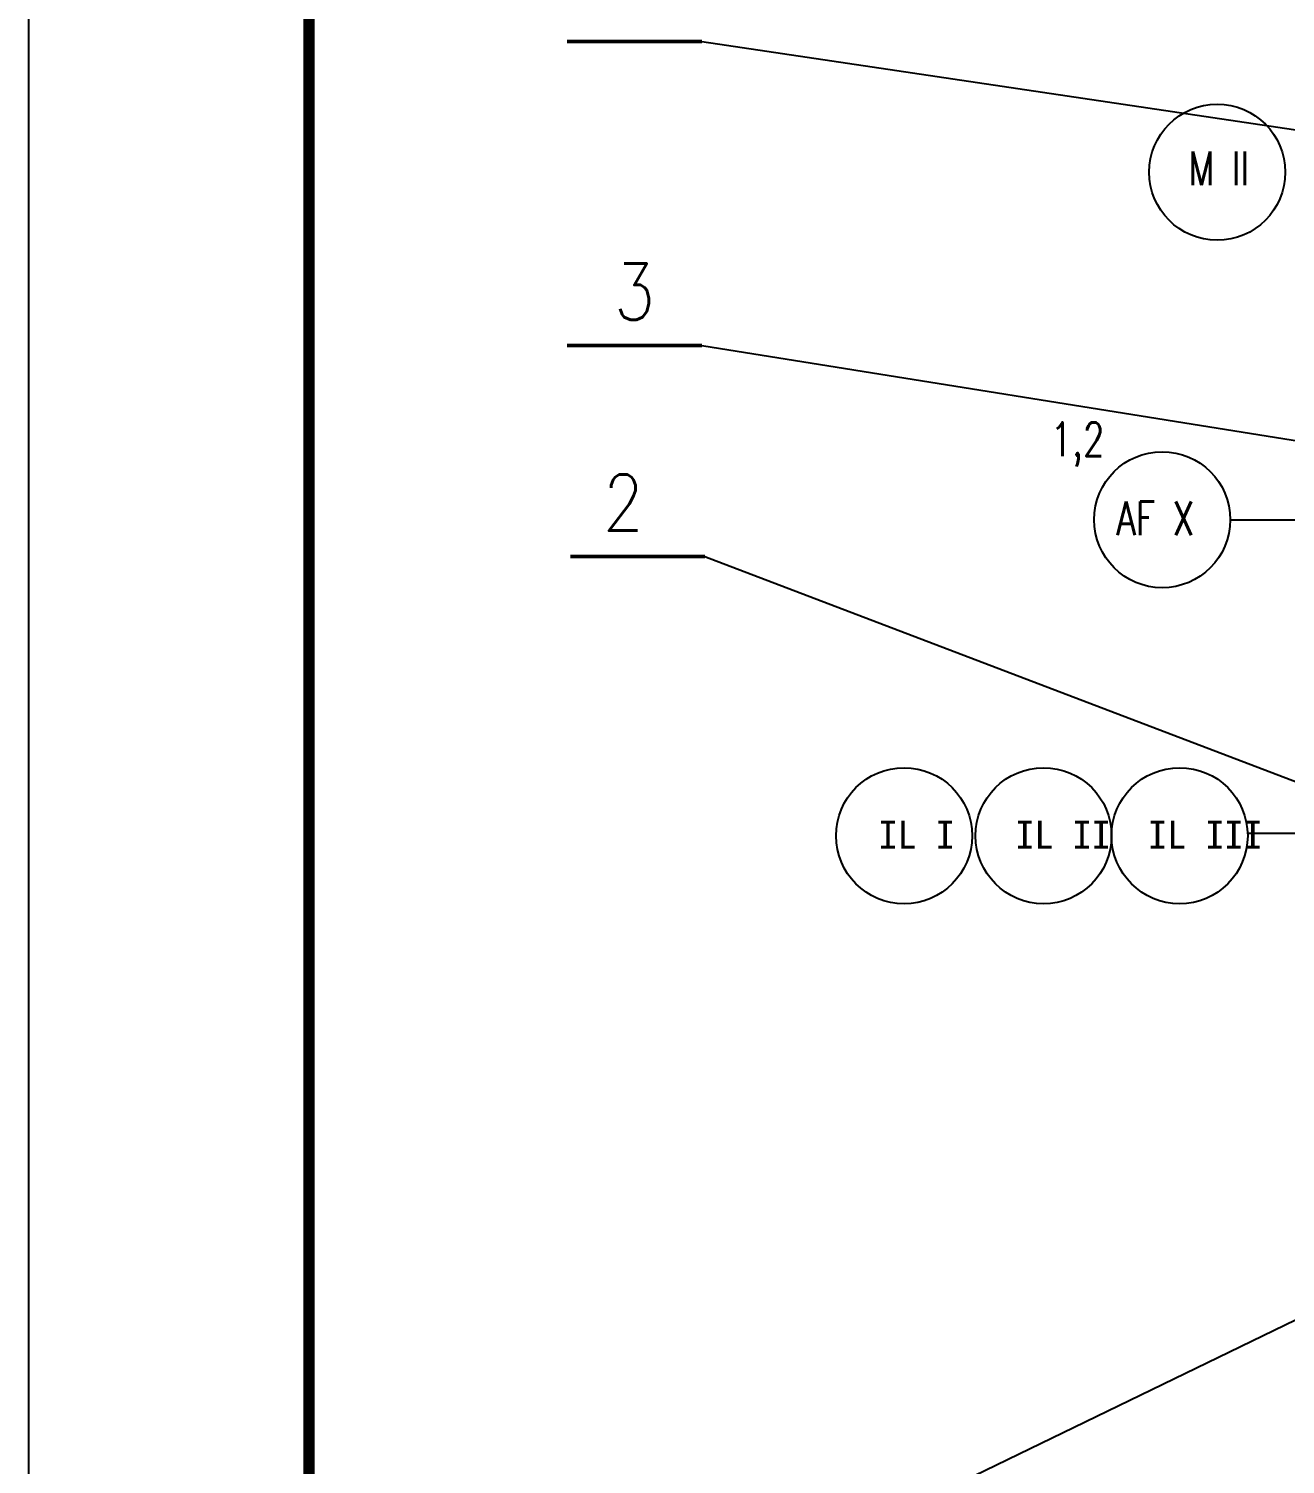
# Model space of a CAD drawing. Header units: inches. Extents: x 17 to 118917, y 16 to 84116.
# Drawn here: x 17 to 11226, y 28216 to 41024 of the extents above; entities that cross this region are included whole.
import ezdxf
from ezdxf.enums import TextEntityAlignment as Align

# ---------------------------------------------------------------- set-up
doc = ezdxf.new("R2010")
doc.units = ezdxf.units.IN
doc.header["$MEASUREMENT"] = 0
doc.linetypes.add('AUSGEZOGEN', pattern=[0])
doc.linetypes.add('STRICHPKT2', pattern=[1.6, 1.1, -0.2, 0.1, -0.2])
for name, color, linetype in [('01TEXT', 4, 'Continuous'), ('02ACHSE', 3, 'STRICHPKT2'), ('02TEXT', 3, 'AUSGEZOGEN'), ('1', 2, 'Continuous'), ('D', 4, 'Continuous')]:
    doc.layers.add(name, color=color, linetype=linetype)
doc.layers.add('2', color=1, linetype='Continuous', lineweight=50)
doc.styles.add('HYS', font='romans.shx', dxfattribs={"width": 0.85, "bigfont": 'tcc_hzdx.shx'})
doc.styles.add('HZA', font='romans.shx', dxfattribs={"width": 0.75, "bigfont": 'tcc_hzdx.shx'})

msp = doc.modelspace()

# ---------------------------------------------------------------- linework, layer by layer
at = {"color": 2, "ltscale": 1000}
msp.add_lwpolyline([(16.86786, 16.25674), (16.86786, 84116.25674), (118916.86786, 84116.25674), (118916.86786, 16.25674)], close=True, dxfattribs=at)
at = {"layer": '02ACHSE', "ltscale": 1000}
msp.add_lwpolyline([(10735.18573, 36643.59114), (15400.94927, 36643.75214)], dxfattribs=at)
at = {"layer": '02TEXT', "color": 3, "ltscale": 1000}
msp.add_line((14879.36823, 33843.59114), (10890.19158, 33843.59114), dxfattribs=at)
at = {"layer": '02TEXT'}
for centre in [(10619.16911, 39743.59114), (10128.2947, 36643.59114), (7825.33474, 33824.11312), (9069.83115, 33824.11312), (10283.6132, 33824.11312)]:
    msp.add_circle(centre, 606.89103, dxfattribs=at)
at = {"layer": '2', "ltscale": 1000}
for p, q in [((4820.07196, 40908.94191), (6020.07196, 40908.94191)), ((4820.07196, 38198.11538), (6020.07196, 38198.11538)), ((4848.91552, 36316.05997), (6048.91552, 36316.05997))]:
    msp.add_line(p, q, dxfattribs=at)
at = {"layer": '2', "lineweight": 60, "ltscale": 1000, "const_width": 100}
msp.add_lwpolyline([(2516.86786, 976.25674), (2516.86786, 83276.25674), (118016.86786, 83276.25674), (118016.86786, 976.25674)], close=True, dxfattribs=at)
at = {"layer": 'D', "ltscale": 1000}
for p, q in [((6020.07196, 40908.94191), (15048.39945, 39568.1073)), ((6020.07196, 38198.11538), (15105.15458, 36743.82915)), ((6048.91552, 36316.05997), (14884.30739, 32947.09782)), ((6020.07196, 26939.06764), (15685.75224, 31622.41601))]:
    msp.add_line(p, q, dxfattribs=at)

# ---------------------------------------------------------------- texts
at = {"layer": '01TEXT', "style": 'HZA', "width": 0.75}
msp.add_text('1,2', height=300, dxfattribs=at).set_placement((9131.77034, 37210.8875))
at = {"layer": '02TEXT', "style": 'HZA', "width": 0.75}
for s, p in [('M II', (10362.53973, 39628.58265)), ('AF X', (9720.31585, 36507.05032))]:
    msp.add_text(s, height=300, dxfattribs=at).set_placement(p)
at = {"layer": '02TEXT'}
for s, p in [('IL I', (7596.83471, 33709.10464)), ('IL II', (8817.32256, 33709.10464)), ('IL III', (10002.15414, 33709.10464))]:
    msp.add_text(s, height=250, dxfattribs=at).set_placement(p)
at = {"layer": '1', "style": 'HYS', "width": 0.85}
for s, p in [('3', (5420.07196, 38678.12453)), ('2', (5321.26663, 36796.06911))]:
    msp.add_text(s, height=500, dxfattribs=at).set_placement(p, align=Align.MIDDLE)

doc.saveas('drawing.dxf')
